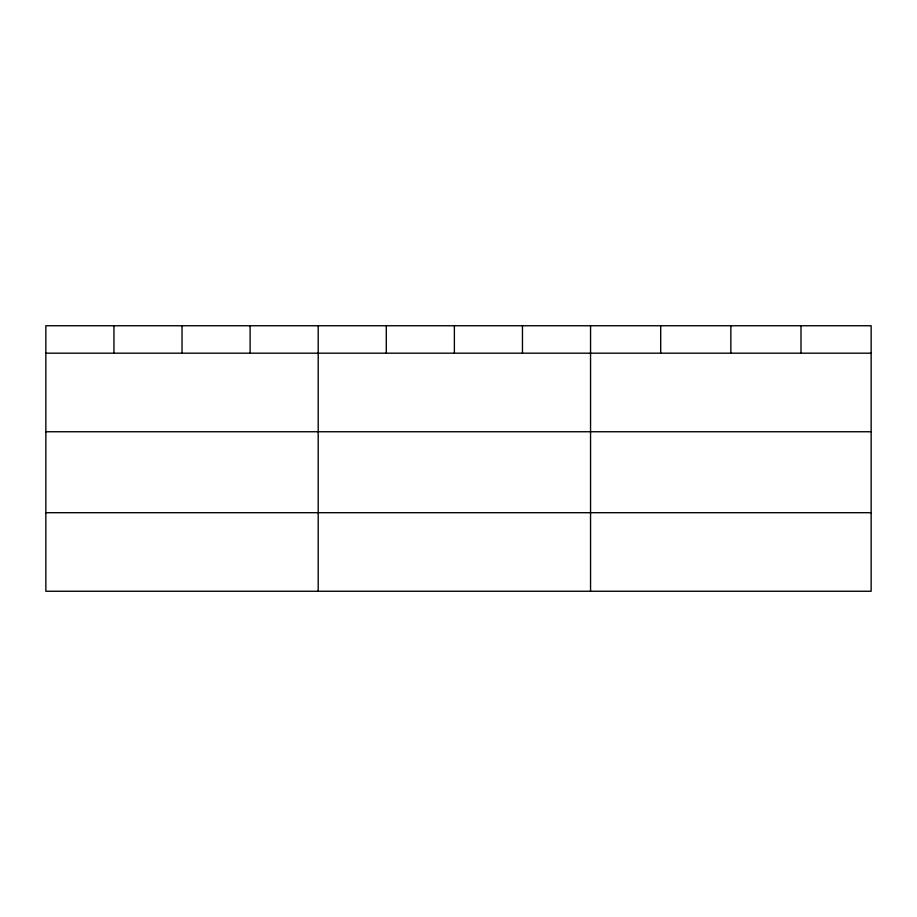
<?xml version="1.0" encoding="UTF-8"?>
<svg xmlns="http://www.w3.org/2000/svg" width="917" height="917" viewBox="0 0 917 917"><rect width="100%" height="100%" fill="white"/><g stroke="black" fill="none" stroke-linecap="round" stroke-linejoin="round"><path stroke-width="1.38" d="M871.15 431.747L871.15 325.741L45.85 325.741L45.85 591.259L871.15 591.259L871.15 431.747L45.85 431.747M45.85 353.183L871.15 353.183M45.85 512.695L871.15 512.695M800.999 325.741L800.999 353.183M730.849 325.741L730.849 353.183M660.698 325.741L660.698 353.183M590.548 325.741L590.548 591.259M522.461 325.741L522.461 353.183M454.373 325.741L454.373 353.183M386.286 325.741L386.286 353.183M318.199 325.741L318.199 591.259M250.112 325.741L250.112 353.183M182.025 325.741L182.025 353.183M113.937 325.741L113.937 353.183"/></g></svg>
